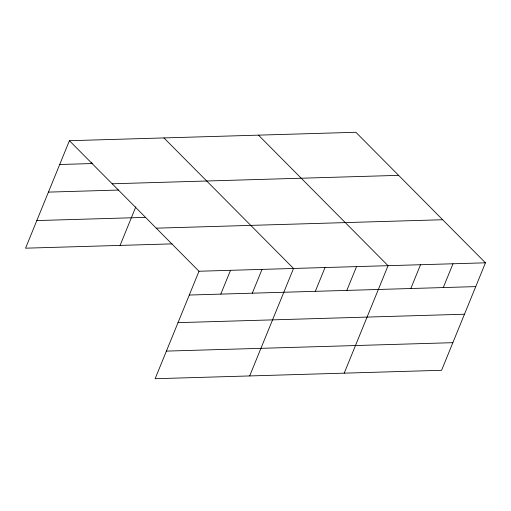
<?xml version="1.0" encoding="UTF-8"?>
<svg xmlns="http://www.w3.org/2000/svg" width="511" height="511" viewBox="0 0 511 511"><rect width="100%" height="100%" fill="white"/><g stroke="black" fill="none" stroke-linecap="round" stroke-linejoin="round"><path stroke-width="0.77" d="M485.45 262.814L198.996 271.245L155.133 378.721L441.587 370.29L485.45 262.814L355.867 132.279L69.413 140.71L25.55 248.186L172.073 243.875M91.207 163.577L91.801 162.134M120.079 245.401L135.817 206.846M220.797 294.112L230.506 270.319M252.306 293.186L262.015 269.393M249.668 375.936L293.525 268.46L163.942 137.925M315.325 291.327L325.034 267.534M346.835 290.401L356.544 266.608M344.197 373.158L388.053 265.682L258.47 135.147M410.812 288.523L420.521 264.724M443.273 287.565L452.982 263.772M59.698 164.504L92.785 163.526M112.171 183.788L398.625 175.356M48.43 192.117L118.539 190.054M36.818 220.567L145.526 217.373M156.232 228.168L442.686 219.736M189.287 295.039L475.741 286.607M178.013 322.652L464.473 314.227M166.407 351.108L452.861 342.677M69.413 140.71L198.996 271.245"/></g></svg>
